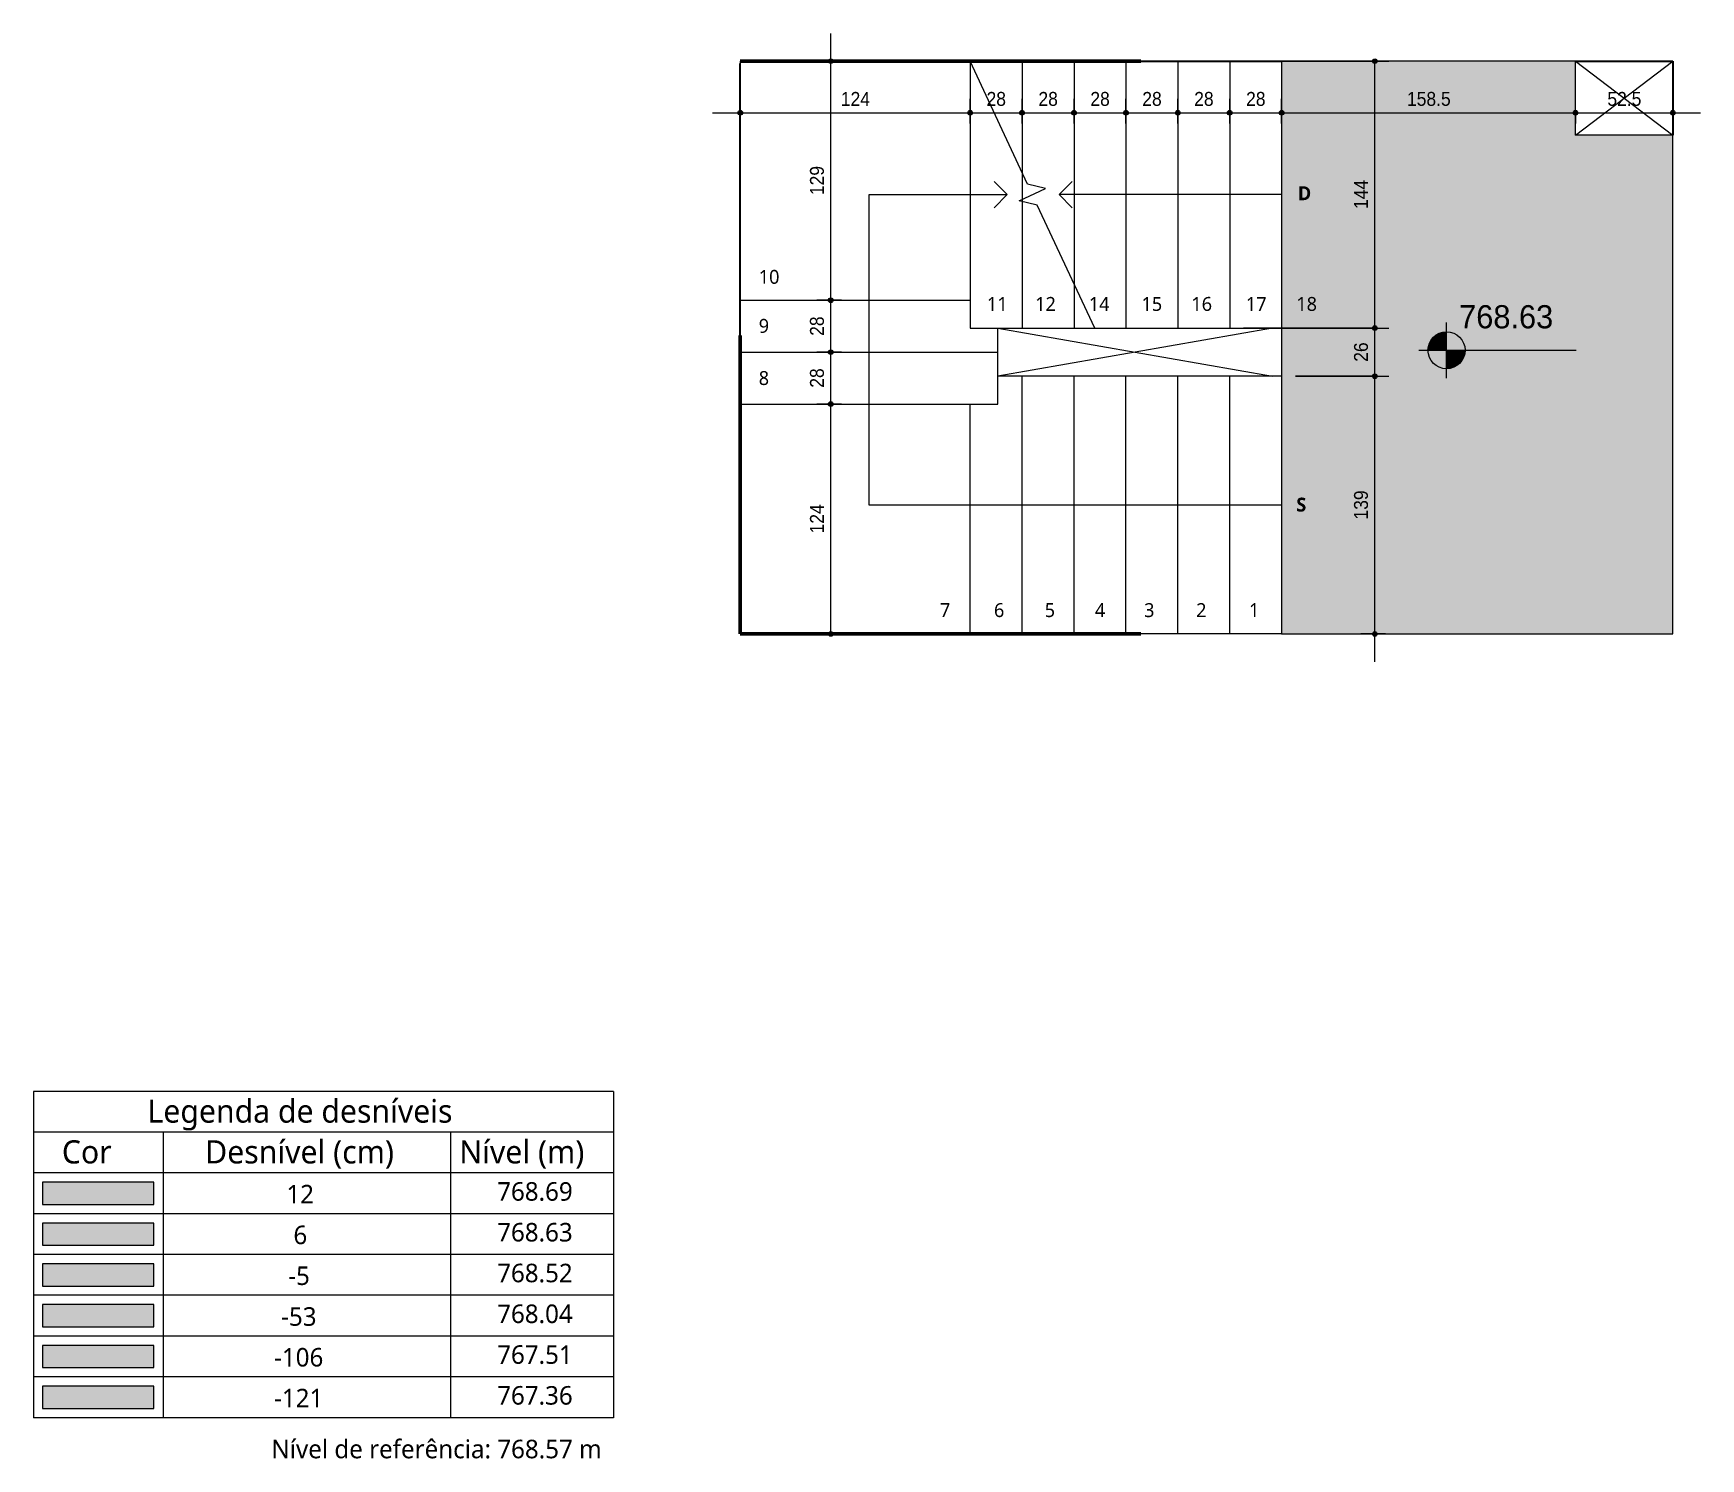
# Model space of a CAD drawing. Header units: centimetres. Extents: x -1897 to 22038, y -1268 to 84208.
# Drawn here: x 21139 to 22038, y -99 to 670 of the extents above.
import ezdxf

# ---------------------------------------------------------------- set-up
doc = ezdxf.new("R2010")
doc.units = ezdxf.units.CM
for name, pattern in [('Hidden', [0.714375, 0.47625, -0.238125]), ('Projeção', [0.396875, 0.238125, -0.15875]), ('Traço', [0.635, 0.3175, -0.3175])]:
    doc.linetypes.add(name, pattern=pattern)
for name, color, linetype, lineweight in [('A-ANNO-DIMS', 7, 'Continuous', 9), ('A-ANNO-DIMS-50', 7, 'Continuous', 9), ('A-DETL', 7, 'Hidden', 18), ('A-DETL-GENF', 7, 'Continuous', 18), ('A-DETL-IDEN', 7, 'Continuous', 9), ('A-DETL-THIN', 7, 'Continuous', 18), ('G-ANNO-DIMS', 7, 'Continuous', 9), ('G-ANNO-TEXT', 7, 'Continuous', 9), ('S-BEAM', 7, 'Continuous', 18), ('S-BEAM-HDLN', 7, 'Traço', 25), ('S-COLS', 7, 'Continuous', 18), ('S-STRS', 7, 'Continuous', 9), ('S-STRS-MBND', 7, 'Continuous', 18)]:
    doc.layers.add(name, color=color, linetype=linetype, lineweight=lineweight)
doc.styles.add('Arial_1', font='arial.ttf', dxfattribs={"width": 0.9, "height": 7.5})
doc.styles.add('Arial_2', font='arial.ttf', dxfattribs={"width": 0.95, "height": 12.5})
doc.styles.add('Gadugi_1', font='gadugi.ttf', dxfattribs={"height": 10})
doc.styles.add('Gadugi_3', font='gadugi.ttf', dxfattribs={"height": 7.5})
doc.styles.add('Gadugi_4', font='gadugi.ttf', dxfattribs={"height": 12.5})
doc.styles.add('Gadugi_B', font='gadugib.ttf', dxfattribs={"height": 7.5})
doc.dimstyles.new('PED_R80_1_5mm_ACIMA_As_ESQ__R00_3', dxfattribs={"dimscale": 30.48, "dimtxt": 7.651945, "dimasz": 0.328084, "dimexe": 0.246063, "dimexo": 0.246063, "dimgap": 0.049213, "dimtad": 1, "dimdec": 1, "dimrnd": 0.5, "dimdsep": 46, "dimtxsty": 'Arial_1', "dimblk1": 'DOTSMALL', "dimblk2": 'DOTSMALL', "dimsah": 1, "dimcen": 0.09, "dimdle": 0.492126, "dimazin": 0, "dimtfac": 1, "dimtdec": 4, "dimtix": 1, "dimtmove": 0, "dimatfit": 3, "dimfxl": 1, "dimtvp": 1, "dimtolj": 1, "dimtzin": 0, "dimarcsym": 2})

# ---------------------------------------------------------------- blocks, each defined once
blk = doc.blocks.new('Elevações de ponto - M_Cota de elevação - Alvo preenchido-10609-PL K 101 - FORMA DA ESCADA 6º PAV')
at = {"layer": 'G-ANNO-DIMS'}
h = blk.add_hatch(color=256, dxfattribs=at)
edge = h.paths.add_edge_path(flags=0)
edge.add_line((0, 0), (-0.2, 0))
edge.add_arc((0, 0), 0.2, 90, 180, ccw=False)
edge.add_line((0, 0.2), (0, 0))
h = blk.add_hatch(color=256, dxfattribs=at)
edge = h.paths.add_edge_path(flags=0)
edge.add_line((0, 0), (0.2, 0))
edge.add_arc((0, 0), 0.2, 270, 360, ccw=False)
edge.add_line((0, -0.2), (0, 0))
for p, q in [((0, -0.3), (0, 0.3)), ((-0.3, 0), (1.4, 0))]:
    blk.add_line(p, q, dxfattribs=at)
blk.add_circle((0, 0), 0.2, dxfattribs=at)
blk = doc.blocks.new('DIMBLOCK460-PL K 101 - FORMA DA ESCADA 6º PAV')
at = {"layer": 'A-ANNO-DIMS-50', "true_color": 0x000032}
h = blk.add_hatch(color=178, dxfattribs=at)
edge = h.paths.add_edge_path(flags=0)
edge.add_arc((21519.91, 626.91), 1.25, 0, 360)
h = blk.add_hatch(color=178, dxfattribs=at)
edge = h.paths.add_edge_path(flags=0)
edge.add_arc((21643.91, 626.91), 1.25, 0, 360)
at = {"layer": 'A-ANNO-DIMS-50', "color": 178, "true_color": 0x000032}
for p, q in [((21519.91, 621.18), (21519.91, 634.41)), ((21643.91, 621.18), (21643.91, 634.41)), ((21504.91, 626.91), (21643.91, 626.91)), ((21519.91, 626.91), (21519.91, 621.18)), ((21643.91, 626.91), (21643.91, 621.18))]:
    blk.add_line(p, q, dxfattribs=at)
for centre in [(21519.91, 626.91), (21643.91, 626.91)]:
    blk.add_circle(centre, 1.25, dxfattribs=at)
at = {"layer": 'A-ANNO-DIMS-50', "color": 0, "insert": (21574.14, 638.14), "char_height": 7.5, "width": 18.6472, "attachment_point": 1, "rotation": 0, "line_spacing_factor": 0.941778, "style": 'Arial_1'}
blk.add_mtext('124', dxfattribs=at)
blk = doc.blocks.new('_DotSmall')
at = {"color": 0, "linetype": 'ByBlock', "const_width": 0.5}
blk.add_lwpolyline([(-0.0625, 0, 1), (0.0625, 0, 1)], format="xyb", close=True, dxfattribs=at)
blk = doc.blocks.new('DIMBLOCK461-PL K 101 - FORMA DA ESCADA 6º PAV')
at = {"layer": 'A-ANNO-DIMS-50', "true_color": 0x000032}
h = blk.add_hatch(color=178, dxfattribs=at)
edge = h.paths.add_edge_path(flags=0)
edge.add_arc((21643.91, 626.91), 1.25, 0, 360)
h = blk.add_hatch(color=178, dxfattribs=at)
edge = h.paths.add_edge_path(flags=0)
edge.add_arc((21671.91, 626.91), 1.25, 0, 360)
at = {"layer": 'A-ANNO-DIMS-50', "color": 178, "true_color": 0x000032}
for p, q in [((21643.91, 621.18), (21643.91, 634.41)), ((21671.91, 621.18), (21671.91, 634.41)), ((21643.91, 626.91), (21671.91, 626.91)), ((21643.91, 626.91), (21643.91, 621.18)), ((21671.91, 626.91), (21671.91, 621.18))]:
    blk.add_line(p, q, dxfattribs=at)
for centre in [(21643.91, 626.91), (21671.91, 626.91)]:
    blk.add_circle(centre, 1.25, dxfattribs=at)
at = {"layer": 'A-ANNO-DIMS-50', "color": 0, "insert": (21652.73, 638.14), "char_height": 7.5, "width": 12.4315, "attachment_point": 1, "rotation": 0, "line_spacing_factor": 0.941778, "style": 'Arial_1'}
blk.add_mtext('28', dxfattribs=at)
blk = doc.blocks.new('DIMBLOCK462-PL K 101 - FORMA DA ESCADA 6º PAV')
at = {"layer": 'A-ANNO-DIMS-50', "true_color": 0x000032}
h = blk.add_hatch(color=178, dxfattribs=at)
edge = h.paths.add_edge_path(flags=0)
edge.add_arc((21671.91, 626.91), 1.25, 0, 360)
h = blk.add_hatch(color=178, dxfattribs=at)
edge = h.paths.add_edge_path(flags=0)
edge.add_arc((21699.91, 626.91), 1.25, 0, 360)
at = {"layer": 'A-ANNO-DIMS-50', "color": 178, "true_color": 0x000032}
for p, q in [((21671.91, 621.18), (21671.91, 634.41)), ((21699.91, 621.18), (21699.91, 634.41)), ((21671.91, 626.91), (21699.91, 626.91)), ((21671.91, 626.91), (21671.91, 621.18)), ((21699.91, 626.91), (21699.91, 621.18))]:
    blk.add_line(p, q, dxfattribs=at)
for centre in [(21671.91, 626.91), (21699.91, 626.91)]:
    blk.add_circle(centre, 1.25, dxfattribs=at)
at = {"layer": 'A-ANNO-DIMS-50', "color": 0, "insert": (21680.73, 638.14), "char_height": 7.5, "width": 12.4315, "attachment_point": 1, "rotation": 0, "line_spacing_factor": 0.941778, "style": 'Arial_1'}
blk.add_mtext('28', dxfattribs=at)
blk = doc.blocks.new('DIMBLOCK463-PL K 101 - FORMA DA ESCADA 6º PAV')
at = {"layer": 'A-ANNO-DIMS-50', "true_color": 0x000032}
h = blk.add_hatch(color=178, dxfattribs=at)
edge = h.paths.add_edge_path(flags=0)
edge.add_arc((21699.91, 626.91), 1.25, 0, 360)
h = blk.add_hatch(color=178, dxfattribs=at)
edge = h.paths.add_edge_path(flags=0)
edge.add_arc((21727.91, 626.91), 1.25, 0, 360)
at = {"layer": 'A-ANNO-DIMS-50', "color": 178, "true_color": 0x000032}
for p, q in [((21699.91, 621.18), (21699.91, 634.41)), ((21727.91, 621.18), (21727.91, 634.41)), ((21699.91, 626.91), (21727.91, 626.91)), ((21699.91, 626.91), (21699.91, 621.18)), ((21727.91, 626.91), (21727.91, 621.18))]:
    blk.add_line(p, q, dxfattribs=at)
for centre in [(21699.91, 626.91), (21727.91, 626.91)]:
    blk.add_circle(centre, 1.25, dxfattribs=at)
at = {"layer": 'A-ANNO-DIMS-50', "color": 0, "insert": (21708.73, 638.14), "char_height": 7.5, "width": 12.4315, "attachment_point": 1, "rotation": 0, "line_spacing_factor": 0.941778, "style": 'Arial_1'}
blk.add_mtext('28', dxfattribs=at)
blk = doc.blocks.new('DIMBLOCK464-PL K 101 - FORMA DA ESCADA 6º PAV')
at = {"layer": 'A-ANNO-DIMS-50', "true_color": 0x000032}
h = blk.add_hatch(color=178, dxfattribs=at)
edge = h.paths.add_edge_path(flags=0)
edge.add_arc((21727.91, 626.91), 1.25, 0, 360)
h = blk.add_hatch(color=178, dxfattribs=at)
edge = h.paths.add_edge_path(flags=0)
edge.add_arc((21755.91, 626.91), 1.25, 0, 360)
at = {"layer": 'A-ANNO-DIMS-50', "color": 178, "true_color": 0x000032}
for p, q in [((21727.91, 621.18), (21727.91, 634.41)), ((21755.91, 621.18), (21755.91, 634.41)), ((21727.91, 626.91), (21755.91, 626.91)), ((21727.91, 626.91), (21727.91, 621.18)), ((21755.91, 626.91), (21755.91, 621.18))]:
    blk.add_line(p, q, dxfattribs=at)
for centre in [(21727.91, 626.91), (21755.91, 626.91)]:
    blk.add_circle(centre, 1.25, dxfattribs=at)
at = {"layer": 'A-ANNO-DIMS-50', "color": 0, "insert": (21736.73, 638.14), "char_height": 7.5, "width": 12.4315, "attachment_point": 1, "rotation": 0, "line_spacing_factor": 0.941778, "style": 'Arial_1'}
blk.add_mtext('28', dxfattribs=at)
blk = doc.blocks.new('DIMBLOCK465-PL K 101 - FORMA DA ESCADA 6º PAV')
at = {"layer": 'A-ANNO-DIMS-50', "true_color": 0x000032}
h = blk.add_hatch(color=178, dxfattribs=at)
edge = h.paths.add_edge_path(flags=0)
edge.add_arc((21755.91, 626.91), 1.25, 0, 360)
h = blk.add_hatch(color=178, dxfattribs=at)
edge = h.paths.add_edge_path(flags=0)
edge.add_arc((21783.91, 626.91), 1.25, 0, 360)
at = {"layer": 'A-ANNO-DIMS-50', "color": 178, "true_color": 0x000032}
for p, q in [((21755.91, 621.18), (21755.91, 634.41)), ((21783.91, 621.18), (21783.91, 634.41)), ((21755.91, 626.91), (21783.91, 626.91)), ((21755.91, 626.91), (21755.91, 621.18)), ((21783.91, 626.91), (21783.91, 621.18))]:
    blk.add_line(p, q, dxfattribs=at)
for centre in [(21755.91, 626.91), (21783.91, 626.91)]:
    blk.add_circle(centre, 1.25, dxfattribs=at)
at = {"layer": 'A-ANNO-DIMS-50', "color": 0, "insert": (21764.73, 638.14), "char_height": 7.5, "width": 12.4315, "attachment_point": 1, "rotation": 0, "line_spacing_factor": 0.941778, "style": 'Arial_1'}
blk.add_mtext('28', dxfattribs=at)
blk = doc.blocks.new('DIMBLOCK466-PL K 101 - FORMA DA ESCADA 6º PAV')
at = {"layer": 'A-ANNO-DIMS-50', "true_color": 0x000032}
h = blk.add_hatch(color=178, dxfattribs=at)
edge = h.paths.add_edge_path(flags=0)
edge.add_arc((21783.91, 626.91), 1.25, 0, 360)
h = blk.add_hatch(color=178, dxfattribs=at)
edge = h.paths.add_edge_path(flags=0)
edge.add_arc((21811.91, 626.91), 1.25, 0, 360)
at = {"layer": 'A-ANNO-DIMS-50', "color": 178, "true_color": 0x000032}
for p, q in [((21783.91, 621.18), (21783.91, 634.41)), ((21811.91, 621.18), (21811.91, 634.41)), ((21783.91, 626.91), (21811.91, 626.91)), ((21783.91, 626.91), (21783.91, 621.18)), ((21811.91, 626.91), (21811.91, 621.18))]:
    blk.add_line(p, q, dxfattribs=at)
for centre in [(21783.91, 626.91), (21811.91, 626.91)]:
    blk.add_circle(centre, 1.25, dxfattribs=at)
at = {"layer": 'A-ANNO-DIMS-50', "color": 0, "insert": (21792.73, 638.14), "char_height": 7.5, "width": 12.4315, "attachment_point": 1, "rotation": 0, "line_spacing_factor": 0.941778, "style": 'Arial_1'}
blk.add_mtext('28', dxfattribs=at)
blk = doc.blocks.new('DIMBLOCK467-PL K 101 - FORMA DA ESCADA 6º PAV')
at = {"layer": 'A-ANNO-DIMS-50', "true_color": 0x000032}
h = blk.add_hatch(color=178, dxfattribs=at)
edge = h.paths.add_edge_path(flags=0)
edge.add_arc((21811.91, 626.91), 1.25, 0, 360)
h = blk.add_hatch(color=178, dxfattribs=at)
edge = h.paths.add_edge_path(flags=0)
edge.add_arc((21970.41, 626.91), 1.25, 0, 360)
at = {"layer": 'A-ANNO-DIMS-50', "color": 178, "true_color": 0x000032}
for p, q in [((21811.91, 621.18), (21811.91, 634.41)), ((21970.41, 621.18), (21970.41, 634.41)), ((21811.91, 626.91), (21970.41, 626.91)), ((21811.91, 626.91), (21811.91, 621.18)), ((21970.41, 626.91), (21970.41, 621.18))]:
    blk.add_line(p, q, dxfattribs=at)
for centre in [(21811.91, 626.91), (21970.41, 626.91)]:
    blk.add_circle(centre, 1.25, dxfattribs=at)
at = {"layer": 'A-ANNO-DIMS-50', "color": 0, "insert": (21879.5, 638.14), "char_height": 7.5, "width": 27.9708, "attachment_point": 1, "rotation": 0, "line_spacing_factor": 0.941778, "style": 'Arial_1'}
blk.add_mtext('158.5', dxfattribs=at)
blk = doc.blocks.new('DIMBLOCK468-PL K 101 - FORMA DA ESCADA 6º PAV')
at = {"layer": 'A-ANNO-DIMS-50', "true_color": 0x000032}
h = blk.add_hatch(color=178, dxfattribs=at)
edge = h.paths.add_edge_path(flags=0)
edge.add_arc((21970.41, 626.91), 1.25, 0, 360)
h = blk.add_hatch(color=178, dxfattribs=at)
edge = h.paths.add_edge_path(flags=0)
edge.add_arc((22022.91, 626.91), 1.25, 0, 360)
at = {"layer": 'A-ANNO-DIMS-50', "color": 178, "true_color": 0x000032}
for p, q in [((21970.41, 621.18), (21970.41, 634.41)), ((22022.91, 621.18), (22022.91, 634.41)), ((21970.41, 626.91), (22037.91, 626.91)), ((21970.41, 626.91), (21970.41, 621.18)), ((22022.91, 626.91), (22022.91, 621.18))]:
    blk.add_line(p, q, dxfattribs=at)
for centre in [(21970.41, 626.91), (22022.91, 626.91)]:
    blk.add_circle(centre, 1.25, dxfattribs=at)
at = {"layer": 'A-ANNO-DIMS-50', "color": 0, "insert": (21987.59, 638.14), "char_height": 7.5, "width": 21.7551, "attachment_point": 1, "rotation": 0, "line_spacing_factor": 0.941778, "style": 'Arial_1'}
blk.add_mtext('52.5', dxfattribs=at)
blk = doc.blocks.new('DIMBLOCK469-PL K 101 - FORMA DA ESCADA 6º PAV')
at = {"layer": 'A-ANNO-DIMS-50', "true_color": 0x000032}
h = blk.add_hatch(color=178, dxfattribs=at)
edge = h.paths.add_edge_path(flags=0)
edge.add_arc((21568.73, 469.75), 1.25, 0, 360)
h = blk.add_hatch(color=178, dxfattribs=at)
edge = h.paths.add_edge_path(flags=0)
edge.add_arc((21568.73, 345.75), 1.25, 0, 360)
at = {"layer": 'A-ANNO-DIMS-50', "color": 178, "true_color": 0x000032}
for p, q in [((21574.46, 469.75), (21561.23, 469.75)), ((21568.73, 345.75), (21568.73, 469.75)), ((21568.73, 469.75), (21574.46, 469.75)), ((21636.41, 345.75), (21561.23, 345.75)), ((21568.73, 345.75), (21636.41, 345.75))]:
    blk.add_line(p, q, dxfattribs=at)
for centre in [(21568.73, 469.75), (21568.73, 345.75)]:
    blk.add_circle(centre, 1.25, dxfattribs=at)
at = {"layer": 'A-ANNO-DIMS-50', "color": 0, "insert": (21557.49, 399.98), "char_height": 7.5, "width": 18.6472, "attachment_point": 1, "rotation": 90, "line_spacing_factor": 0.941778, "style": 'Arial_1'}
blk.add_mtext('124', dxfattribs=at)
blk = doc.blocks.new('DIMBLOCK470-PL K 101 - FORMA DA ESCADA 6º PAV')
at = {"layer": 'A-ANNO-DIMS-50', "true_color": 0x000032}
h = blk.add_hatch(color=178, dxfattribs=at)
edge = h.paths.add_edge_path(flags=0)
edge.add_arc((21568.73, 497.75), 1.25, 0, 360)
h = blk.add_hatch(color=178, dxfattribs=at)
edge = h.paths.add_edge_path(flags=0)
edge.add_arc((21568.73, 469.75), 1.25, 0, 360)
at = {"layer": 'A-ANNO-DIMS-50', "color": 178, "true_color": 0x000032}
for p, q in [((21574.46, 497.75), (21561.23, 497.75)), ((21568.73, 469.75), (21568.73, 497.75)), ((21568.73, 497.75), (21574.46, 497.75)), ((21574.46, 469.75), (21561.23, 469.75)), ((21568.73, 469.75), (21574.46, 469.75))]:
    blk.add_line(p, q, dxfattribs=at)
for centre in [(21568.73, 497.75), (21568.73, 469.75)]:
    blk.add_circle(centre, 1.25, dxfattribs=at)
at = {"layer": 'A-ANNO-DIMS-50', "color": 0, "insert": (21557.49, 478.57), "char_height": 7.5, "width": 12.4315, "attachment_point": 1, "rotation": 90, "line_spacing_factor": 0.941778, "style": 'Arial_1'}
blk.add_mtext('28', dxfattribs=at)
blk = doc.blocks.new('DIMBLOCK471-PL K 101 - FORMA DA ESCADA 6º PAV')
at = {"layer": 'A-ANNO-DIMS-50', "true_color": 0x000032}
h = blk.add_hatch(color=178, dxfattribs=at)
edge = h.paths.add_edge_path(flags=0)
edge.add_arc((21568.73, 525.75), 1.25, 0, 360)
h = blk.add_hatch(color=178, dxfattribs=at)
edge = h.paths.add_edge_path(flags=0)
edge.add_arc((21568.73, 497.75), 1.25, 0, 360)
at = {"layer": 'A-ANNO-DIMS-50', "color": 178, "true_color": 0x000032}
for p, q in [((21574.46, 525.75), (21561.23, 525.75)), ((21568.73, 497.75), (21568.73, 525.75)), ((21568.73, 525.75), (21574.46, 525.75)), ((21574.46, 497.75), (21561.23, 497.75)), ((21568.73, 497.75), (21574.46, 497.75))]:
    blk.add_line(p, q, dxfattribs=at)
for centre in [(21568.73, 525.75), (21568.73, 497.75)]:
    blk.add_circle(centre, 1.25, dxfattribs=at)
at = {"layer": 'A-ANNO-DIMS-50', "color": 0, "insert": (21557.49, 506.57), "char_height": 7.5, "width": 12.4315, "attachment_point": 1, "rotation": 90, "line_spacing_factor": 0.941778, "style": 'Arial_1'}
blk.add_mtext('28', dxfattribs=at)
blk = doc.blocks.new('DIMBLOCK472-PL K 101 - FORMA DA ESCADA 6º PAV')
at = {"layer": 'A-ANNO-DIMS-50', "true_color": 0x000032}
h = blk.add_hatch(color=178, dxfattribs=at)
edge = h.paths.add_edge_path(flags=0)
edge.add_arc((21568.73, 654.75), 1.25, 0, 360)
h = blk.add_hatch(color=178, dxfattribs=at)
edge = h.paths.add_edge_path(flags=0)
edge.add_arc((21568.73, 525.75), 1.25, 0, 360)
at = {"layer": 'A-ANNO-DIMS-50', "color": 178, "true_color": 0x000032}
for p, q in [((21568.73, 525.75), (21568.73, 669.75)), ((21574.46, 654.75), (21561.23, 654.75)), ((21568.73, 654.75), (21574.46, 654.75)), ((21574.46, 525.75), (21561.23, 525.75)), ((21568.73, 525.75), (21574.46, 525.75))]:
    blk.add_line(p, q, dxfattribs=at)
for centre in [(21568.73, 654.75), (21568.73, 525.75)]:
    blk.add_circle(centre, 1.25, dxfattribs=at)
at = {"layer": 'A-ANNO-DIMS-50', "color": 0, "insert": (21557.49, 582.48), "char_height": 7.5, "width": 18.6472, "attachment_point": 1, "rotation": 90, "line_spacing_factor": 0.941778, "style": 'Arial_1'}
blk.add_mtext('129', dxfattribs=at)
blk = doc.blocks.new('DIMBLOCK473-PL K 101 - FORMA DA ESCADA 6º PAV')
at = {"layer": 'A-ANNO-DIMS-50', "true_color": 0x000032}
h = blk.add_hatch(color=178, dxfattribs=at)
edge = h.paths.add_edge_path(flags=0)
edge.add_arc((21862.18, 484.75), 1.25, 0, 360)
h = blk.add_hatch(color=178, dxfattribs=at)
edge = h.paths.add_edge_path(flags=0)
edge.add_arc((21862.18, 345.75), 1.25, 0, 360)
at = {"layer": 'A-ANNO-DIMS-50', "color": 178, "true_color": 0x000032}
for p, q in [((21819.41, 484.75), (21869.68, 484.75)), ((21862.18, 484.75), (21819.41, 484.75)), ((21862.18, 330.75), (21862.18, 484.75)), ((21867.91, 345.75), (21854.68, 345.75)), ((21862.18, 345.75), (21867.91, 345.75))]:
    blk.add_line(p, q, dxfattribs=at)
for centre in [(21862.18, 484.75), (21862.18, 345.75)]:
    blk.add_circle(centre, 1.25, dxfattribs=at)
at = {"layer": 'A-ANNO-DIMS-50', "color": 0, "insert": (21850.94, 407.48), "char_height": 7.5, "width": 18.6472, "attachment_point": 1, "rotation": 90, "line_spacing_factor": 0.941778, "style": 'Arial_1'}
blk.add_mtext('139', dxfattribs=at)
blk = doc.blocks.new('DIMBLOCK474-PL K 101 - FORMA DA ESCADA 6º PAV')
at = {"layer": 'A-ANNO-DIMS-50', "true_color": 0x000032}
h = blk.add_hatch(color=178, dxfattribs=at)
edge = h.paths.add_edge_path(flags=0)
edge.add_arc((21862.18, 510.75), 1.25, 0, 360)
h = blk.add_hatch(color=178, dxfattribs=at)
edge = h.paths.add_edge_path(flags=0)
edge.add_arc((21862.18, 484.75), 1.25, 0, 360)
at = {"layer": 'A-ANNO-DIMS-50', "color": 178, "true_color": 0x000032}
for p, q in [((21791.41, 510.75), (21869.68, 510.75)), ((21862.18, 510.75), (21791.41, 510.75)), ((21862.18, 484.75), (21862.18, 510.75)), ((21819.41, 484.75), (21869.68, 484.75)), ((21862.18, 484.75), (21819.41, 484.75))]:
    blk.add_line(p, q, dxfattribs=at)
for centre in [(21862.18, 510.75), (21862.18, 484.75)]:
    blk.add_circle(centre, 1.25, dxfattribs=at)
at = {"layer": 'A-ANNO-DIMS-50', "color": 0, "insert": (21850.94, 492.57), "char_height": 7.5, "width": 12.4315, "attachment_point": 1, "rotation": 90, "line_spacing_factor": 0.941778, "style": 'Arial_1'}
blk.add_mtext('26', dxfattribs=at)
blk = doc.blocks.new('DIMBLOCK475-PL K 101 - FORMA DA ESCADA 6º PAV')
at = {"layer": 'A-ANNO-DIMS-50', "true_color": 0x000032}
h = blk.add_hatch(color=178, dxfattribs=at)
edge = h.paths.add_edge_path(flags=0)
edge.add_arc((21862.18, 654.75), 1.25, 0, 360)
h = blk.add_hatch(color=178, dxfattribs=at)
edge = h.paths.add_edge_path(flags=0)
edge.add_arc((21862.18, 510.75), 1.25, 0, 360)
at = {"layer": 'A-ANNO-DIMS-50', "color": 178, "true_color": 0x000032}
for p, q in [((21743.41, 654.75), (21869.68, 654.75)), ((21862.18, 654.75), (21743.41, 654.75)), ((21862.18, 510.75), (21862.18, 654.75)), ((21791.41, 510.75), (21869.68, 510.75)), ((21862.18, 510.75), (21791.41, 510.75))]:
    blk.add_line(p, q, dxfattribs=at)
for centre in [(21862.18, 654.75), (21862.18, 510.75)]:
    blk.add_circle(centre, 1.25, dxfattribs=at)
at = {"layer": 'A-ANNO-DIMS-50', "color": 0, "insert": (21850.94, 574.98), "char_height": 7.5, "width": 18.6472, "attachment_point": 1, "rotation": 90, "line_spacing_factor": 0.941778, "style": 'Arial_1'}
blk.add_mtext('144', dxfattribs=at)

msp = doc.modelspace()

# ---------------------------------------------------------------- hatches: boundary and pattern name
at = {"layer": 'A-DETL-GENF', "true_color": 0xa7d7e1}
for points in [[(22022.91, 345.75), (22022.91, 614.75), (21970.41, 614.75), (21970.41, 654.75), (21811.91, 654.75), (21811.91, 345.75)], [(21203.61, 16), (21203.61, 28), (21143.61, 28), (21143.61, 16)]]:
    msp.add_hatch(color=9, dxfattribs=at).paths.add_polyline_path(points, flags=0)
at = {"layer": 'A-DETL-GENF', "true_color": 0xccffcc}
msp.add_hatch(color=254, dxfattribs=at).paths.add_polyline_path([(21203.61, 38), (21203.61, 50), (21143.61, 50), (21143.61, 38)], flags=0)
at = {"layer": 'A-DETL-GENF', "true_color": 0xd9d9d9}
msp.add_hatch(color=254, dxfattribs=at).paths.add_polyline_path([(21203.61, -6), (21203.61, 6), (21143.61, 6), (21143.61, -6)], flags=0)
at = {"layer": 'A-DETL-GENF', "true_color": 0xe6b8b7}
msp.add_hatch(color=9, dxfattribs=at).paths.add_polyline_path([(21203.61, -28), (21203.61, -16), (21143.61, -16), (21143.61, -28)], flags=0)
at = {"layer": 'A-DETL-GENF', "true_color": 0xffcc66}
msp.add_hatch(color=31, dxfattribs=at).paths.add_polyline_path([(21203.61, -50), (21203.61, -38), (21143.61, -38), (21143.61, -50)], flags=0)
at = {"layer": 'A-DETL-GENF', "true_color": 0xffffcc}
msp.add_hatch(color=7, dxfattribs=at).paths.add_polyline_path([(21203.61, -72), (21203.61, -60), (21143.61, -60), (21143.61, -72)], flags=0)
at = {"layer": 'S-BEAM', "true_color": 0xff8080}
msp.add_hatch(color=11, dxfattribs=at).paths.add_polyline_path([(21519.91, 506.75), (21519.91, 653.48), (21519.83, 653.48), (21519.83, 506.75)], flags=0)

# ---------------------------------------------------------------- linework, layer by layer
at = {"layer": 'A-DETL', "linetype": 'Continuous'}
for p, q in [((21970.41, 654.75), (21811.91, 654.75)), ((21811.91, 654.75), (21811.91, 345.75)), ((21970.41, 614.75), (21970.41, 654.75)), ((21970.41, 614.75), (22022.9, 654.75)), ((21970.41, 654.75), (22022.9, 614.75)), ((22022.91, 614.75), (21970.41, 614.75)), ((22022.91, 345.75), (22022.91, 614.75)), ((21663.91, 582.75), (21656.84, 589.82)), ((21691.91, 582.75), (21698.98, 589.82)), ((21589.41, 415.25), (21589.41, 582.75)), ((21589.41, 582.75), (21663.91, 582.75)), ((21663.91, 582.75), (21656.84, 575.68)), ((21811.91, 582.75), (21691.91, 582.75)), ((21691.91, 582.75), (21698.98, 575.68)), ((21806.91, 510.75), (21658.91, 484.75)), ((21658.91, 510.75), (21806.91, 484.75)), ((21811.91, 415.25), (21589.41, 415.25)), ((21811.91, 345.75), (22022.91, 345.75))]:
    msp.add_line(p, q, dxfattribs=at)
at = {"layer": 'A-DETL-THIN'}
for p, q in [((21451.61, 99), (21138.61, 99)), ((21138.61, 99), (21138.61, -77)), ((21451.61, 99), (21451.61, -77)), ((21451.61, 77), (21138.61, 77)), ((21208.61, 77), (21208.61, -77)), ((21363.61, 77), (21363.61, -77)), ((21451.61, 55), (21138.61, 55)), ((21203.61, 50), (21143.61, 50)), ((21143.61, 50), (21143.61, 38)), ((21203.61, 38), (21203.61, 50)), ((21143.61, 38), (21203.61, 38)), ((21451.61, 33), (21138.61, 33)), ((21203.61, 28), (21143.61, 28)), ((21143.61, 28), (21143.61, 16)), ((21203.61, 16), (21203.61, 28)), ((21451.61, 11), (21138.61, 11)), ((21143.61, 16), (21203.61, 16)), ((21203.61, 6), (21143.61, 6)), ((21143.61, 6), (21143.61, -6)), ((21203.61, -6), (21203.61, 6)), ((21143.61, -6), (21203.61, -6)), ((21451.61, -11), (21138.61, -11)), ((21203.61, -16), (21143.61, -16)), ((21143.61, -16), (21143.61, -28)), ((21203.61, -28), (21203.61, -16)), ((21451.61, -33), (21138.61, -33)), ((21143.61, -28), (21203.61, -28)), ((21203.61, -38), (21143.61, -38)), ((21143.61, -38), (21143.61, -50)), ((21203.61, -50), (21203.61, -38)), ((21143.61, -50), (21203.61, -50)), ((21451.61, -55), (21138.61, -55)), ((21203.61, -60), (21143.61, -60)), ((21143.61, -60), (21143.61, -72)), ((21203.61, -72), (21203.61, -60)), ((21451.61, -77), (21138.61, -77)), ((21143.61, -72), (21203.61, -72))]:
    msp.add_line(p, q, dxfattribs=at)
at = {"layer": 'S-BEAM', "lineweight": 25}
for p, q in [((21519.91, 653.48), (21519.83, 653.48)), ((21519.91, 506.75), (21519.91, 653.48)), ((21735.91, 654.75), (21811.91, 654.75)), ((21970.41, 654.75), (22022.9, 654.75)), ((22022.9, 654.75), (22022.9, 614.75))]:
    msp.add_line(p, q, dxfattribs=at)
at = {"layer": 'S-BEAM-HDLN', "linetype": 'Continuous'}
msp.add_line((21519.91, 506.75), (21519.83, 506.75), dxfattribs=at)
at = {"layer": 'S-COLS', "color": 8, "lineweight": 50, "true_color": 0x808080}
for p, q in [((21519.83, 654.75), (21735.91, 654.75)), ((21735.91, 654.75), (21735.91, 654.85)), ((21519.91, 345.75), (21519.91, 506.75)), ((21735.91, 345.75), (21519.91, 345.75)), ((21735.91, 345.74), (21735.91, 345.75))]:
    msp.add_line(p, q, dxfattribs=at)
at = {"layer": 'S-STRS', "lineweight": 18}
for p, q in [((21519.91, 654.75), (21519.91, 653.48)), ((21643.91, 654.74), (21643.91, 510.75)), ((21671.91, 654.75), (21671.91, 594.72)), ((21699.91, 654.75), (21699.91, 534.67)), ((21727.91, 654.75), (21727.91, 510.75)), ((21755.91, 654.75), (21755.91, 510.75)), ((21783.91, 654.75), (21783.91, 510.75)), ((22022.91, 654.75), (21970.41, 654.75)), ((22022.91, 614.75), (22022.91, 654.75)), ((21671.91, 594.69), (21671.91, 580.15)), ((21671.91, 580.15), (21671.91, 579.08)), ((21671.91, 579.08), (21671.91, 510.75)), ((21699.91, 534.65), (21699.91, 510.75)), ((21519.91, 525.75), (21643.91, 525.75)), ((21643.91, 510.75), (21671.91, 510.75)), ((21658.91, 497.75), (21658.91, 510.75)), ((21671.91, 510.75), (21699.91, 510.75)), ((21699.91, 510.75), (21711.06, 510.75)), ((21711.06, 510.75), (21727.91, 510.75)), ((21727.91, 510.75), (21755.91, 510.75)), ((21755.91, 510.75), (21783.91, 510.75)), ((21783.91, 510.75), (21811.91, 510.75)), ((21519.91, 497.75), (21658.91, 497.75)), ((21658.91, 469.75), (21658.91, 497.75)), ((21671.91, 484.75), (21658.91, 484.75)), ((21699.91, 484.75), (21671.91, 484.75)), ((21671.91, 345.75), (21671.91, 484.75)), ((21727.91, 484.75), (21699.91, 484.75)), ((21699.91, 345.75), (21699.91, 484.75)), ((21755.91, 484.75), (21727.91, 484.75)), ((21727.91, 345.75), (21727.91, 484.75)), ((21783.91, 484.75), (21755.91, 484.75)), ((21755.91, 345.75), (21755.91, 484.75)), ((21811.91, 484.75), (21783.91, 484.75)), ((21783.91, 345.75), (21783.91, 484.75)), ((21519.91, 469.75), (21658.91, 469.75)), ((21643.91, 345.75), (21643.91, 469.75)), ((21755.91, 345.75), (21735.91, 345.75)), ((21783.91, 345.75), (21755.91, 345.75)), ((21811.91, 345.75), (21783.91, 345.75))]:
    msp.add_line(p, q, dxfattribs=at)
at = {"layer": 'S-STRS', "linetype": 'Projeção', "lineweight": 18}
for p, q in [((21643.91, 654.74), (21643.91, 510.75)), ((21671.91, 654.75), (21671.91, 594.72)), ((21699.91, 654.75), (21699.91, 534.67)), ((21727.91, 654.75), (21727.91, 510.75)), ((21755.91, 654.75), (21755.91, 510.75)), ((21783.91, 654.75), (21783.91, 510.75)), ((21671.91, 594.69), (21671.91, 580.15)), ((21671.91, 580.15), (21671.91, 579.08)), ((21671.91, 579.08), (21671.91, 510.75)), ((21699.91, 534.65), (21699.91, 510.75)), ((21519.91, 525.75), (21643.91, 525.75)), ((21519.91, 497.75), (21658.91, 497.75)), ((21671.91, 345.75), (21671.91, 484.75)), ((21699.91, 345.75), (21699.91, 484.75)), ((21727.91, 345.75), (21727.91, 484.75)), ((21755.91, 345.75), (21755.91, 484.75)), ((21783.91, 345.75), (21783.91, 484.75)), ((21519.91, 469.75), (21658.91, 469.75)), ((21643.91, 345.75), (21643.91, 469.75))]:
    msp.add_line(p, q, dxfattribs=at)
at = {"layer": 'S-STRS-MBND'}
for p, q in [((21674.84, 588.41), (21643.91, 654.75)), ((21670.4, 579.45), (21684.56, 586.05)), ((21684.56, 586.05), (21674.84, 588.41)), ((21680.12, 577.09), (21670.4, 579.45)), ((21711.06, 510.75), (21680.12, 577.09))]:
    msp.add_line(p, q, dxfattribs=at)

# ---------------------------------------------------------------- block references
at = {"layer": 'G-ANNO-DIMS', "xscale": 49.99999999999998, "yscale": 49.99999999999998, "zscale": 49.99999999999998}
msp.add_blockref('Elevações de ponto - M_Cota de elevação - Alvo preenchido-10609-PL K 101 - FORMA DA ESCADA 6º PAV', (21900.83, 498.8), dxfattribs=at)

# ---------------------------------------------------------------- texts
at = {"layer": 'A-DETL-IDEN', "char_height": 10, "attachment_point": 1, "style": 'Gadugi_1'}
for s, insert, width in [('12', (21275.09, 48.58), 18.4388), ('6', (21278.89, 26.58), 9.2194), ('-5', (21276.09, 4.58), 16.0337), ('-53', (21272.27, -17.42), 25.2532), ('-106', (21268.47, -39.42), 34.4726), ('-121', (21268.47, -61.42), 34.4726)]:
    msp.add_mtext(s, dxfattribs=dict(at, insert=insert, width=width))
at = {"layer": 'G-ANNO-DIMS', "insert": (21907.64, 523.12), "char_height": 12.5, "width": 59.8377, "attachment_point": 1, "line_spacing_factor": 0.941778, "style": 'Arial_2'}
msp.add_mtext('768.63', dxfattribs=at)
at = {"layer": 'G-ANNO-TEXT', "attachment_point": 1}
for s, insert, char_height, width, style in [('\\fGadugi|b1|i0|c0|p34|;D', (21820.64, 587.23), 7.5, 9.6203, 'Gadugi_B'), ('10', (21529.86, 542.14), 7.5, 13.6287, 'Gadugi_3'), ('11', (21652.95, 527.54), 7.5, 13.6287, 'Gadugi_3'), ('12', (21678.95, 527.54), 7.5, 13.6287, 'Gadugi_3'), ('14', (21707.89, 527.54), 7.5, 13.6287, 'Gadugi_3'), ('15', (21736.31, 527.54), 7.5, 13.6287, 'Gadugi_3'), ('16', (21763.2, 527.54), 7.5, 13.6287, 'Gadugi_3'), ('17', (21792.64, 527.54), 7.5, 13.6287, 'Gadugi_3'), ('18', (21819.81, 527.54), 7.5, 13.6287, 'Gadugi_3'), ('9', (21529.86, 515.71), 7.5, 6.8143, 'Gadugi_3'), ('8', (21529.86, 487.55), 7.5, 6.8143, 'Gadugi_3'), ('\\fGadugi|b1|i0|c0|p34|;S', (21819.81, 419.29), 7.5, 7.2152, 'Gadugi_B'), ('7', (21627.57, 362.37), 7.5, 6.8143, 'Gadugi_3'), ('6', (21656.75, 362.37), 7.5, 6.8143, 'Gadugi_3'), ('5', (21684.1, 362.37), 7.5, 6.8143, 'Gadugi_3'), ('4', (21711.18, 362.37), 7.5, 6.8143, 'Gadugi_3'), ('3', (21737.73, 362.37), 7.5, 6.8143, 'Gadugi_3'), ('2', (21765.78, 362.37), 7.5, 6.8143, 'Gadugi_3'), ('1', (21794.29, 362.37), 7.5, 6.8143, 'Gadugi_3'), ('Legenda de desníveis', (21200.19, 94.63), 12.5, 200.8227, 'Gadugi_4'), ('Cor', (21153.99, 72.63), 12.5, 32.8692, 'Gadugi_4'), ('Desnível (cm)', (21231.29, 72.63), 12.5, 125.4641, 'Gadugi_4'), ('Nível (m)', (21368.33, 72.63), 12.5, 84.9789, 'Gadugi_4'), ('768.69', (21388.78, 50.04), 10, 49.7046, 'Gadugi_1'), ('768.63', (21388.78, 28.04), 10, 49.7046, 'Gadugi_1'), ('768.52', (21388.78, 6.04), 10, 49.7046, 'Gadugi_1'), ('768.04', (21388.78, -15.96), 10, 49.7046, 'Gadugi_1'), ('767.51', (21388.78, -37.96), 10, 49.7046, 'Gadugi_1'), ('767.36', (21388.78, -59.96), 10, 49.7046, 'Gadugi_1'), ('Nível de referência: 768.57 m', (21267, -88.91), 10, 218.4598, 'Gadugi_1')]:
    msp.add_mtext(s, dxfattribs=dict(at, insert=insert, char_height=char_height, width=width, style=style))

# ---------------------------------------------------------------- dimensions: what is measured, and where the dimension line sits
at = {"layer": 'A-ANNO-DIMS', "color": 178, "true_color": 0x000032}
for base, p1, p2, angle, override, picture, middle in [((21568.73, 654.75), (21566.96, 525.75), (21566.96, 654.75), 90, {"dimpost": '<>', "dimfxl": 128.999998}, 'DIMBLOCK472-PL K 101 - FORMA DA ESCADA 6º PAV', (21563.4, 590.25)), ((21862.18, 654.75), (21783.91, 510.75), (21735.91, 654.75), 90, {"dimpost": '<>', "dimfxl": 151.789311}, 'DIMBLOCK475-PL K 101 - FORMA DA ESCADA 6º PAV', (21856.91, 582.75)), ((21643.91, 626.91), (21519.91, 628.68), (21643.91, 628.68), 0, {"dimpost": '<>', "dimfxl": 123.999956}, 'DIMBLOCK460-PL K 101 - FORMA DA ESCADA 6º PAV', (21581.91, 632.17)), ((21671.91, 626.91), (21643.91, 628.68), (21671.91, 628.68), 0, {"dimpost": '<>', "dimfxl": 28}, 'DIMBLOCK461-PL K 101 - FORMA DA ESCADA 6º PAV', (21657.91, 632.24)), ((21699.91, 626.91), (21671.91, 628.68), (21699.91, 628.68), 0, {"dimpost": '<>', "dimfxl": 28}, 'DIMBLOCK462-PL K 101 - FORMA DA ESCADA 6º PAV', (21685.91, 632.24)), ((21727.91, 626.91), (21699.91, 628.68), (21727.91, 628.68), 0, {"dimpost": '<>', "dimfxl": 28.000065}, 'DIMBLOCK463-PL K 101 - FORMA DA ESCADA 6º PAV', (21713.91, 632.24)), ((21755.91, 626.91), (21727.91, 628.68), (21755.91, 628.68), 0, {"dimpost": '<>', "dimfxl": 28}, 'DIMBLOCK464-PL K 101 - FORMA DA ESCADA 6º PAV', (21741.91, 632.24)), ((21783.91, 626.91), (21755.91, 628.68), (21783.91, 628.68), 0, {"dimpost": '<>', "dimfxl": 28}, 'DIMBLOCK465-PL K 101 - FORMA DA ESCADA 6º PAV', (21769.91, 632.24)), ((21811.91, 626.91), (21783.91, 628.68), (21811.91, 628.68), 0, {"dimpost": '<>', "dimfxl": 28}, 'DIMBLOCK466-PL K 101 - FORMA DA ESCADA 6º PAV', (21797.91, 632.24)), ((21970.41, 626.91), (21811.91, 628.68), (21970.41, 628.68), 0, {"dimpost": '<>', "dimfxl": 158.499981}, 'DIMBLOCK467-PL K 101 - FORMA DA ESCADA 6º PAV', (21891.16, 632.24)), ((22022.91, 626.91), (21970.41, 628.68), (22022.91, 628.68), 0, {"dimpost": '<>', "dimfxl": 52.499957}, 'DIMBLOCK468-PL K 101 - FORMA DA ESCADA 6º PAV', (21996.66, 632.24)), ((21568.73, 525.75), (21566.96, 497.75), (21566.96, 525.75), 90, {"dimpost": '<>', "dimfxl": 28}, 'DIMBLOCK471-PL K 101 - FORMA DA ESCADA 6º PAV', (21563.4, 511.75)), ((21862.18, 510.75), (21811.91, 484.75), (21783.91, 510.75), 90, {"dimpost": '<>', "dimfxl": 38.209946}, 'DIMBLOCK474-PL K 101 - FORMA DA ESCADA 6º PAV', (21856.85, 497.75)), ((21568.73, 497.75), (21566.96, 469.75), (21566.96, 497.75), 90, {"dimpost": '<>', "dimfxl": 28}, 'DIMBLOCK470-PL K 101 - FORMA DA ESCADA 6º PAV', (21563.4, 483.75)), ((21862.18, 484.75), (21860.41, 345.75), (21811.91, 484.75), 90, {"dimpost": '<>', "dimfxl": 147.218546}, 'DIMBLOCK473-PL K 101 - FORMA DA ESCADA 6º PAV', (21856.84, 415.25)), ((21568.73, 469.75), (21643.91, 345.75), (21566.96, 469.75), 90, {"dimpost": '<>', "dimfxl": 145.933738}, 'DIMBLOCK469-PL K 101 - FORMA DA ESCADA 6º PAV', (21563.46, 407.75))]:
    dim = msp.add_linear_dim(base=base, p1=p1, p2=p2, angle=angle, dimstyle='PED_R80_1_5mm_ACIMA_As_ESQ__R00_3', override=override, dxfattribs=at)
    dim.commit()
    dim.dimension.update_dxf_attribs({"geometry": picture, "text_midpoint": middle})

doc.saveas('drawing.dxf')
